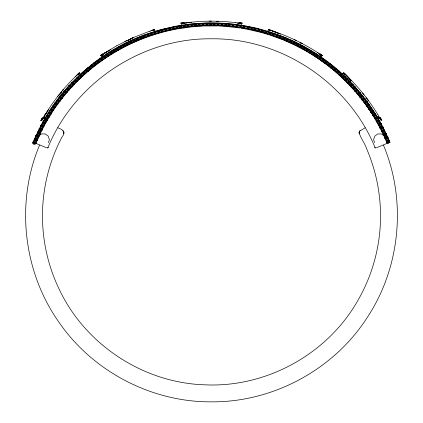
<?xml version="1.0" encoding="UTF-8"?>
<svg xmlns="http://www.w3.org/2000/svg" width="423" height="423" viewBox="0 0 423 423"><rect width="100%" height="100%" fill="white"/><g stroke="black" fill="none" stroke-linecap="round" stroke-linejoin="round"><path stroke-width="0.63" d="M380.795 119.656L379.188 117.536M33.909 142.075L33.909 143.804M34.834 143.804L34.834 142.075M35.373 138.628L35.373 140.357M36.299 140.357L36.299 138.628M36.901 135.212L36.901 136.936M37.827 136.936L37.827 135.212M38.493 131.823L38.493 133.552M39.418 133.552L39.418 131.823M40.153 128.465L40.153 130.194M41.079 130.194L41.079 128.465M41.877 125.139L41.877 126.868M42.802 126.868L42.802 125.139M43.669 121.85L43.669 123.574M44.595 123.574L44.595 121.85M45.525 118.593L45.525 120.322M46.451 120.322L46.451 118.593M47.439 115.379L47.439 117.102M48.365 117.102L48.365 115.379M49.422 112.195L49.422 113.924M50.348 113.924L50.348 112.195M51.463 109.055L51.463 110.784M52.389 110.784L52.389 109.055M53.568 105.951L53.568 107.68M54.493 107.68L54.493 105.951M55.736 102.889L55.736 104.618M56.656 104.618L56.656 102.889M57.956 99.876L57.956 101.605M58.882 101.605L58.882 99.876M60.24 96.904L60.24 98.628M61.166 98.628L61.166 96.904M62.583 93.975L62.583 95.704M63.508 95.704L63.508 93.975M64.978 91.093L64.978 92.817M65.903 92.817L65.903 91.093M67.431 88.254L67.431 89.983M68.357 89.983L68.357 88.254M69.943 85.467L69.943 87.196M70.868 87.196L70.868 85.467M72.507 82.734L72.507 84.463M73.433 84.463L73.433 82.734M75.125 80.047L75.125 81.776M76.05 81.776L76.05 80.047M77.795 77.409L77.795 79.138M78.72 79.138L78.72 77.409M80.513 74.829L80.513 76.558M81.438 76.558L81.438 74.829M83.283 72.296L83.283 74.025M84.209 74.025L84.209 72.296M86.102 69.827L86.102 71.55M87.027 71.55L87.027 69.827M88.973 67.405L88.973 69.134M89.898 69.134L89.898 67.405M91.886 65.047L91.886 66.771M92.811 66.771L92.811 65.047M94.847 62.741L94.847 64.465M95.772 64.465L95.772 62.741M97.85 60.489L97.85 62.218M98.776 62.218L98.776 60.489M100.901 58.305L100.901 60.034M101.827 60.034L101.827 58.305M103.995 56.18L103.995 57.903M104.92 57.903L104.92 56.18M107.13 54.112L107.13 55.841M108.055 55.841L108.055 54.112M110.303 52.108L110.303 53.832M111.228 53.832L111.228 52.108M113.512 50.163L113.512 51.892M114.437 51.892L114.437 50.163M116.759 48.285L116.759 50.009M117.684 50.009L117.684 48.285M120.047 46.467L120.047 48.196M120.973 48.196L120.973 46.467M123.368 44.716L123.368 46.445M124.293 46.445L124.293 44.716M126.726 43.035L126.726 44.764M127.651 44.764L127.651 43.035M130.11 41.412L130.11 43.141M131.035 43.141L131.035 41.412M133.531 39.862L133.531 41.586M134.456 41.586L134.456 39.862M136.978 38.371L136.978 40.1M137.903 40.1L137.903 38.371M140.452 36.96L140.452 38.683M141.377 38.683L141.377 36.96M143.957 35.611L143.957 37.335M144.883 37.335L144.883 35.611M147.49 34.332L147.49 36.055M148.415 36.055L148.415 34.332M151.043 33.116L151.043 34.845M151.968 34.845L151.968 33.116M154.622 31.974L154.622 33.703M155.548 33.703L155.548 31.974M158.223 30.905L158.223 32.634M159.143 32.634L159.143 30.905M161.84 29.906L161.84 31.635M162.765 31.635L162.765 29.906M165.478 28.976L165.478 30.705M166.403 30.705L166.403 28.976M169.137 28.119L169.137 29.848M170.062 29.848L170.062 28.119M172.811 27.336L172.811 29.06M173.737 29.06L173.737 27.336M176.497 26.617L176.497 28.346M177.422 28.346L177.422 26.617M180.198 25.977L180.198 27.707M181.123 27.707L181.123 25.977M183.91 25.412L183.91 27.141M184.835 27.141L184.835 25.412M187.632 24.915L187.632 26.644M188.558 26.644L188.558 24.915M191.365 24.492L191.365 26.221M192.291 26.221L192.291 24.492M195.103 24.143L195.103 25.872M196.029 25.872L196.029 24.143M198.852 23.868L198.852 25.597M199.778 25.597L199.778 23.868M202.601 23.667L202.601 25.396M203.526 25.396L203.526 23.667M206.355 23.54L206.355 25.264M207.281 25.264L207.281 23.54M210.115 23.482L210.115 25.211M211.035 25.211L211.035 23.482M213.869 23.503L213.869 25.232M214.794 25.232L214.794 23.503M217.623 23.593L217.623 25.322M218.548 25.322L218.548 23.593M221.377 23.757L221.377 25.486M222.302 25.486L222.302 23.757M225.126 24L225.126 25.729M226.051 25.729L226.051 24M228.869 24.312L228.869 26.041M229.795 26.041L229.795 24.312M232.602 24.698L232.602 26.427M233.528 26.427L233.528 24.698M236.33 25.158L236.33 26.887M237.255 26.887L237.255 25.158M240.053 25.692L240.053 27.416M240.973 27.416L240.973 25.692M243.759 26.295L243.759 28.024M244.684 28.024L244.684 26.295M247.45 26.972L247.45 28.701M248.375 28.701L248.375 26.972M251.13 27.722L251.13 29.451M252.055 29.451L252.055 27.722M254.794 28.547L254.794 30.276M255.719 30.276L255.719 28.547M258.442 29.441L258.442 31.17M259.368 31.17L259.368 29.441M262.075 30.403L262.075 32.132M263 32.132L263 30.403M265.681 31.439L265.681 33.168M266.606 33.168L266.606 31.439M269.271 32.545L269.271 34.274M270.197 34.274L270.197 32.545M272.84 33.724L272.84 35.453M273.76 35.453L273.76 33.724M276.378 34.972L276.378 36.701M277.303 36.701L277.303 34.972M279.899 36.283L279.899 38.012M280.824 38.012L280.824 36.283M283.389 37.668L283.389 39.397M284.314 39.397L284.314 37.668M286.852 39.122L286.852 40.846M287.777 40.846L287.777 39.122M290.284 40.64L290.284 42.369M291.209 42.369L291.209 40.64M293.689 42.226L293.689 43.955M294.609 43.955L294.609 42.226M297.057 43.881L297.057 45.61M297.982 45.61L297.982 43.881M300.393 45.599L300.393 47.328M301.319 47.328L301.319 45.599M303.698 47.381L303.698 49.11M304.623 49.11L304.623 47.381M306.966 49.227L306.966 50.956M307.891 50.956L307.891 49.227M310.196 51.141L310.196 52.87M311.122 52.87L311.122 51.141M313.39 53.118L313.39 54.842M355.315 91.643C368.65 107.072 379.479 124.663 387.241 143.519L388.155 143.011C373.366 106.977 347.214 75.743 314.347 54.842L314.315 53.118M316.541 55.154L316.541 56.878M317.467 56.878L317.467 55.154M319.656 57.248L319.656 58.977M320.581 58.977L320.581 57.248M322.728 59.405L322.728 61.134M323.648 61.134L323.648 59.405M325.752 61.626L325.752 63.35M326.678 63.35L326.678 61.626M328.734 63.899L328.734 65.628M329.66 65.628L329.66 63.899M331.674 66.237L331.674 67.966M332.6 67.966L332.6 66.237M334.561 68.626L334.561 70.355M335.487 70.355L335.487 68.626M337.406 71.075L337.406 72.798M338.331 72.798L338.331 71.075M340.203 73.576L340.203 75.305M341.128 75.305L341.128 73.576M342.947 76.129L342.947 77.858M343.873 77.858L343.873 76.129M345.644 78.741L345.644 80.47M346.569 80.47L346.569 78.741M348.288 81.401L348.288 83.13M349.208 83.13L349.208 81.401M350.873 84.114L350.873 85.843M351.799 85.843L351.799 84.114M353.411 86.879L353.411 88.603M354.337 88.603L354.337 86.879M355.896 89.687L355.896 91.416M356.822 91.416L356.822 89.687M358.318 92.547L358.318 94.276M359.243 94.276L359.243 92.547M360.687 95.455L360.687 97.184M361.612 97.184L361.612 95.455M362.997 98.406L362.997 100.135M363.923 100.135L363.923 98.406M365.255 101.398L365.255 103.127M366.181 103.127L366.181 101.398M367.45 104.439L367.45 106.168M368.375 106.168L368.375 104.439M369.58 107.521L369.58 109.25M370.506 109.25L370.506 107.521M371.653 110.641L371.653 112.37M372.578 112.37L372.578 110.641M373.668 113.803L373.668 115.532M374.588 115.532L374.588 113.803M375.613 117.002L375.613 118.731M376.539 118.731L376.539 117.002M377.501 120.243L377.501 121.967M378.426 121.967L378.426 120.243M379.325 123.516L379.325 125.24M380.251 125.24L380.251 123.516M381.081 126.821L381.081 128.55M382.006 128.55L382.006 126.821M382.773 130.162L382.773 131.891M383.698 131.891L383.698 130.162M384.396 133.536L384.396 135.265M385.321 135.265L385.321 133.536M385.961 136.941L385.961 138.67M386.886 138.67L386.886 136.941M387.452 140.373L387.452 142.102M388.377 142.102L388.377 140.373M241.195 24.851L241.396 23.556L241.057 23.424M42.205 119.656L42.215 119.624C51.141 103.915 62.266 89.459 75.178 76.822M33.163 142.075L33.163 143.804M34.437 139.495L34.623 138.628M36.151 135.212L36.151 136.936M37.747 131.823L37.747 133.552M35.585 143.804L35.585 142.075M39.217 129.327L39.402 128.465M37.044 140.357L37.044 138.628M38.572 136.936L38.572 135.212M41.131 125.139L41.131 126.868M40.169 133.552L40.169 131.823M42.734 122.712L42.919 121.85L34.601 138.554M41.824 130.194L41.824 128.465M44.589 119.46L44.775 118.593M46.509 116.24L46.694 115.379M45.34 123.574L45.34 121.85M48.486 113.057L48.677 112.195M47.196 120.322L47.196 118.593M50.527 109.917L50.718 109.055M49.116 117.102L49.116 115.379M51.098 113.924L51.098 112.195M52.632 106.813L52.822 105.951M53.139 110.784L53.324 109.917M54.8 103.757L54.985 102.889M55.239 107.68L55.429 106.813M57.02 100.737L57.211 99.876M57.406 104.618L57.591 103.757M59.305 97.766L59.495 96.904M59.632 101.605L59.817 100.737M61.647 94.837L61.832 93.975M61.917 98.628L62.102 97.766M64.042 91.955L64.233 91.093M64.254 95.704L64.444 94.837M66.496 89.121L66.686 88.254M66.654 92.817L66.839 91.955M69.007 86.334L69.192 85.467C59.125 96.359 50.406 108.489 43.135 121.412M69.108 89.983L69.293 89.121M71.572 83.595L71.757 82.734M71.614 87.196L71.804 86.334M74.189 80.909L74.374 80.047M74.178 84.463L74.369 83.595M76.859 78.276L77.044 77.409M76.796 81.776L76.986 80.909M79.577 75.691L79.767 74.829M79.466 79.138L79.651 78.276M82.348 73.163L82.533 72.296M82.184 76.558L82.374 75.691M85.171 70.689L85.356 69.827M84.954 74.025L85.145 73.163M88.037 68.272L88.222 67.405M87.778 71.55L87.963 70.689M90.95 65.909L91.141 65.047M90.644 69.134L90.834 68.272M93.911 63.603L94.102 62.741M93.562 66.771L93.747 65.909M96.92 61.356L97.105 60.489M96.523 64.465L96.708 63.603M99.965 59.167L100.156 58.305M99.527 62.218L99.712 61.356M103.059 57.042L103.249 56.18M102.578 60.034L102.763 59.167M106.194 54.974L106.379 54.112M105.665 57.903L105.856 57.042M109.367 52.97L109.552 52.108M108.801 55.841L108.986 54.974M111.973 53.832L112.164 52.97M112.576 51.03L112.767 50.163M115.183 51.892L115.373 51.03M115.828 49.147L116.013 48.285M118.435 50.009L118.62 49.147M119.112 47.334L119.302 46.467M121.718 48.196L121.909 47.334M122.432 45.584L122.622 44.716M125.044 46.445L125.229 45.584M125.79 43.897L125.975 43.035M128.396 44.764L128.587 43.897M129.174 42.279L129.364 41.412M131.786 43.141L131.971 42.279M135.201 41.586L135.392 40.724M138.649 40.1L138.839 39.239M142.128 38.683L142.313 37.821M370.908 110.641L370.908 112.37M372.917 113.803L372.917 115.532M374.868 117.002L374.868 118.731M376.75 120.243L376.75 121.967M378.574 123.516L378.574 125.24M380.33 126.821L380.33 128.55M382.022 130.162L382.022 131.891M383.65 133.536L383.65 135.265M385.21 136.941L385.21 138.67M386.072 135.265L386.072 133.536M386.707 140.373L386.707 142.102M389.128 142.102L389.128 140.373M32.878 142.075L32.878 143.804M34.337 138.628L34.337 140.357M35.632 136.074L35.865 135.212M37.462 131.823L37.462 133.552M39.117 128.465L39.117 130.194M35.87 143.804L36.098 142.937M40.846 125.139L40.846 126.868M37.33 140.357L37.562 139.495M42.4 122.712L42.633 121.85M38.858 136.936L39.09 136.074M40.455 133.552L40.682 132.685M44.256 119.46L44.489 118.593M42.11 130.194L42.342 129.327M46.176 116.24L46.408 115.379M43.839 126.868L44.066 126.001M48.159 113.057L48.391 112.195M45.626 123.574L45.858 122.712M50.2 109.917L50.432 109.055M47.482 120.322L47.714 119.46M49.401 117.102L52.923 111.133M52.304 106.813L52.531 105.951M51.384 113.924L51.611 113.057M54.467 103.757L54.699 102.889M53.425 110.784L53.658 109.917M56.693 100.737L56.925 99.876M55.529 107.68L55.757 106.813M58.977 97.766L59.209 96.904M57.692 104.618L57.925 103.757M61.319 94.837L61.547 93.975M59.918 101.605L60.151 100.737M63.714 91.955L63.947 91.093M62.202 98.628L62.43 97.766M66.168 89.121L66.4 88.254M64.539 95.704L64.772 94.837M66.94 92.817L67.167 91.955M68.679 86.334L68.907 85.467M69.393 89.983L69.621 89.121M71.244 83.595L71.471 82.734M71.899 87.196L72.132 86.334M74.464 84.463L74.697 83.595M77.081 81.776L77.314 80.909M79.249 75.691L79.476 74.829M79.751 79.138L79.984 78.276M82.02 73.163L82.247 72.296M87.709 68.272L87.936 67.405M88.063 71.55L88.296 70.689M90.622 65.909L90.855 65.047M90.929 69.134L91.162 68.272M93.583 63.603L93.816 62.741M99.812 62.218L100.045 61.356M102.731 57.042L102.958 56.18M105.861 54.974L106.094 54.112M112.259 53.832L112.492 52.97M378.289 123.516L378.289 125.24M381.736 130.162L381.736 131.891M383.037 128.55L383.037 126.821M384.729 131.891L384.729 130.162M386.358 135.265L386.358 133.536M386.421 140.373L386.421 142.102M389.414 142.102L389.414 140.373M267.674 31.588L268.378 29.642A72.28 13.473 25.8 0 1 271.175 30.477M359.227 133.774L359.032 132.076C360.264 137.887 364.79 142.937 366.609 148.732C369.528 155.49 372.013 162.443 374.043 169.523C378.083 183.688 380.261 198.382 380.51 213.113C381.049 243.632 373.097 274.241 357.768 300.637C327.55 354.009 266.453 387.722 205.187 384.83C143.878 383.143 85.467 344.962 59.315 289.485C46.001 262.017 40.354 230.9 43.172 200.507C44.515 185.834 47.788 171.347 52.875 157.52C55.424 150.609 58.422 143.868 61.837 137.343C65.882 132.41 63.64 129.84 57.829 127.767M37.547 139.067L38.118 137.301M48.418 142.599L49.375 139.659L48.227 136.121L45.219 133.943L41.507 133.943L38.504 136.121M63.773 133.774L63.979 132.055L62.921 130.686M39.529 145.211C15.688 201.967 22.879 270.302 58.009 320.856C91.728 370.95 151.117 402.289 211.5 401.85C273.057 402.321 333.53 369.686 366.926 317.969C400.433 267.738 406.836 200.888 383.471 145.211M33.221 142.535L32.989 142.361L34.395 139.03M32.989 142.361L33.28 142.403L40.227 127.408M35.759 143.519L43.558 126.911L43.553 125.139M33.28 142.403L33.988 142.651C62.107 72.026 135.487 22.932 211.5 23.878C287.513 22.932 360.893 72.026 389.012 142.651L390.011 142.361L389.419 140.933M387.479 143.344C359.619 73.311 286.863 24.619 211.5 25.56C136.137 24.619 63.381 73.311 35.521 143.344L34.845 143.011C55.968 91.008 101.277 49.655 154.987 33.354C207.857 16.677 267.78 24.756 314.347 54.842M47.202 148.034L47.836 147.775C74.258 83.093 141.478 37.88 211.5 38.805C281.522 37.88 348.742 83.093 375.164 147.775L375.798 148.034M40.169 127.529L42.168 123.754M43.802 126.461L49.634 116.293M42.104 123.87L47.35 114.813M42.342 119.413L42.237 119.762L43.95 120.735M43.32 117.79L43.802 116.901M44.41 115.944L45.065 114.786M46.477 116.246C53.176 105.147 61.007 94.731 69.795 85.203M45.071 114.76L48.888 109.33M53.203 110.71C62.699 96.418 74.147 83.416 87.122 72.19M320.967 57.332L322.104 55.667L320.877 54.985M359.423 132.172L359.735 131.738M46.673 112.708L44.394 115.881L47.09 111.995M59.59 94.731L60.352 93.673M61.108 92.616L61.869 91.558L59.188 95.196M57.486 96.698L58.934 94.847M78.012 74.453L79.344 72.915L79.09 73.105A73.306 13.52 -51.5 0 0 77.689 74.427M47.825 147.759L48.254 147.236M65.591 89.909L66.612 88.74M342.26 74.374L343.635 72.899M69.546 85.044L82.823 71.968L96.883 60.547M69.726 85.277L77.002 77.795L84.595 70.784M72.56 82.263L73.279 81.523M77.726 74.427L75.204 76.812L77.012 75.104A72.328 13.393 -51.5 0 1 79.313 72.946M78.424 76.426L79.175 75.717M360.079 130.686L359.423 131.278L365.171 127.767M84.531 70.842L92.558 64.19M86.488 69.155L87.281 68.484M87.894 71.524C113.174 49.835 144.264 34.998 177.031 28.997M89.665 66.506L90.871 65.528M181.694 23.455L181.694 23.445C199.55 20.69 217.787 20.404 235.717 22.668M92.494 64.243L102.562 56.856M390.011 142.361L387.241 143.519M98.273 59.881L99.109 59.278M97.301 60.235L103.651 55.773M102.498 56.899L104.27 55.699M102.741 54.403L103.561 53.816M104.079 55.482C116.558 47.127 130.014 40.233 144.084 34.993M104.211 55.741L107.733 53.435M105.639 52.441L116.6 45.837M107.675 53.472L111.238 51.246M111.186 51.283L123.87 44.193M379.05 120.735L380.763 119.762L380.658 119.413M116.6 45.837L133.145 37.61L149.25 31.371M107.405 51.601L104.544 53.155L110.868 49.512M118.34 47.133L119.704 46.387M123.823 44.219C136.724 37.631 150.376 32.502 164.431 28.96M124.674 41.576L126.784 40.539M108.658 50.823L100.949 55.577L102.033 57.332M152.238 30.752L154.659 29.642L155.326 31.588M388.155 143.011L389.012 142.651M376.407 147.786L386.987 143.402M142.715 35.818L143.683 35.453M144.571 34.813L160.338 29.742L175.979 26.136M149.277 31.376L150.551 30.985M150.519 30.958L152.587 30.324M154.654 29.647L154.622 29.647M35.236 144.433L33.507 144.433M164.399 28.97L174.519 26.707L186.76 24.719M176.486 26.041L183.635 24.862M177.533 28.907L191.148 26.94L203.347 26.02M181.943 23.424L181.61 23.508L181.805 24.851M183.82 23.175L184.814 23.006M184.661 24.714L190.826 23.952M185.946 22.884L187.257 22.683M186.744 24.724C203.156 22.599 219.844 22.599 236.256 24.724M187.283 22.668L191.323 22.387M191.344 23.9L207.36 22.884L221.335 23.091M187.283 22.773L185.983 22.837L191.36 22.541M216.55 21.372L218.501 21.277L216.56 21.356M203.854 25.999L217.618 25.946M268.378 29.642L268.378 29.647C285.662 34.919 302.202 42.607 317.361 52.441M209.147 21.166L211.5 21.15M238.678 23.408L241.332 23.466M218.633 25.983L225.253 26.348M222.366 23.149L234.231 24.185L243.965 25.592M225.76 26.379L239.936 27.987M235.743 22.683L237.054 22.884M237.039 22.847L238.202 23.038M236.24 24.719L248.481 26.707L258.601 28.97M238.186 23.006L239.18 23.175M240.946 28.14L247.471 29.282M244.478 25.676L256.645 28.193L270.107 31.952M247.973 29.377L261.863 32.64M343.91 73.105L343.74 72.925A72.301 13.483 51.6 0 1 346.009 74.998M258.569 28.96L276.404 34.379M262.355 32.777L269.192 34.813M270.413 30.324L271.381 30.604M270.598 32.106L284.224 37.06M269.678 34.966L283.087 39.841M272.449 30.985L273.723 31.376M273.75 31.371L280.481 34.163M276.367 34.369L280.285 35.818M280.243 35.802L287.476 38.731M36.003 143.423L46.604 147.77M284.7 37.256C299.717 43.405 313.945 51.458 326.947 61.161M283.563 40.037L294.265 44.812L303.323 49.496M33.988 142.651L34.845 143.011M275.505 32.233L272.507 30.958L278.064 33.327M286.001 38.107L293.61 41.486M343.703 72.909L343.74 72.925C356.996 85.203 368.555 99.31 377.929 114.76M294.091 39.529L296.216 40.539M293.557 41.465L304.608 47.101L315.325 53.472M302.842 46.139L303.751 46.636M303.767 49.745L306.426 51.252M306.871 51.506C318.477 58.242 329.374 66.205 339.309 75.236M79.365 72.899L80.74 74.374M315.267 53.435C328.047 61.599 339.854 71.27 350.371 82.194M315.759 53.753L316.631 54.318M318.477 53.176L317.377 52.463L319.434 53.853M319.439 53.816L320.259 54.403M327.365 61.472C349.467 78.033 367.936 99.405 381.118 123.675M330.506 64.243L331.722 65.205M338.855 71.186L340.018 72.211M339.685 75.58L347.024 82.649L354.982 91.262M341.551 73.602L343.074 75.003M345.274 74.427L347.796 76.812L346.818 75.907M347.822 76.822L351.397 80.788M350.44 82.263L355.976 88.27M352.571 84.521L353.274 85.277M351.169 80.809L346.881 75.907L350.456 79.936M366.175 97.962L368.317 100.41L366.202 97.956M356.044 88.349L360.01 92.986M374.746 147.236L375.175 147.759M360.079 93.065L362.611 96.195M362.59 93.012L364.066 94.847M362.68 96.285L369.998 106.162L375.65 114.813M374.625 113.163L379.833 121.946L384.629 131.104M377.935 114.786L379.68 117.79M377.845 118.466L378.622 119.809M380.145 122.511L380.647 123.416M381.361 124.135L387.558 136.661M383.772 129.369L384.232 130.3M384.687 131.225L389.72 142.403M387.769 137.137L389.218 140.457M385.073 137.887L384.496 136.121L381.493 133.943L377.781 133.943L374.773 136.121L373.625 139.659L374.582 142.599M387.917 136.941L388.15 137.803M381.282 123.516L381.514 124.378M384.692 137.803L384.925 138.67M379.457 120.243L379.69 121.105M383.132 134.403L383.365 135.265M377.575 117.002L377.802 117.869M379.817 127.688L380.044 128.55M375.624 113.803L375.857 114.67M373.615 110.641L373.842 111.508M376.237 121.105L376.465 121.967M374.35 117.869L374.582 118.731M371.542 107.521L371.775 108.383M372.399 114.67L372.631 115.532M369.406 104.439L369.639 105.301M370.389 111.508L370.622 112.37M367.212 101.398L367.444 102.266M368.317 108.383L368.549 109.25M364.959 98.406L365.192 99.268M366.181 105.301L366.413 106.168M362.648 95.455L362.876 96.317M363.986 102.266L364.219 103.127M360.28 92.547L360.507 93.409M361.734 99.268L361.966 100.135M359.423 96.317L359.656 97.184M355.373 86.879L355.606 87.741M357.054 93.409L357.287 94.276M354.627 90.554L354.86 91.416M352.835 84.114L353.068 84.981M352.148 87.741L352.38 88.603M350.244 81.401L350.477 82.268M347.019 82.268L347.251 83.13M344.909 76.129L345.136 76.997M344.375 79.603L344.608 80.47M342.165 73.576L342.392 74.437M341.684 76.997L341.916 77.858M339.368 71.075L339.6 71.936M338.939 74.437L339.172 75.305M336.142 71.936L336.375 72.798M333.631 66.237L333.863 67.098M333.298 69.488L333.53 70.355M330.405 67.098L330.638 67.966M327.709 61.626L327.941 62.488M327.471 64.767L327.703 65.628M321.459 60.272L321.692 61.134M315.278 56.016L315.51 56.878M387.632 136.941L387.817 137.803M384.444 130.162L384.634 131.03M382.752 126.821L382.942 127.688M380.996 123.516L381.186 124.378M379.172 120.243L379.362 121.105M377.29 117.002L377.475 117.869M375.338 113.803L375.524 114.67M373.329 110.641L373.514 111.508M371.257 107.521L371.442 108.383M369.12 104.439L369.311 105.301M368.645 108.383L368.835 109.25M366.926 101.398L367.111 102.266M366.514 105.301L366.699 106.168M364.674 98.406L364.859 99.268M364.319 102.266L364.504 103.127M362.363 95.455L362.548 96.317M362.062 99.268L362.252 100.135M359.994 92.547L360.179 93.409M359.751 96.317L359.941 97.184M357.567 89.687L357.752 90.554M357.382 93.409L357.572 94.276M355.087 86.879L355.272 87.741M354.96 90.554L355.146 91.416M352.549 84.114L352.734 84.981M352.475 87.741L352.666 88.603M349.958 81.401L350.144 82.268M349.943 84.981L350.128 85.843M347.315 78.741L347.505 79.603M347.352 82.268L347.537 83.13M344.623 76.129L344.808 76.997M344.708 79.603L344.893 80.47M341.879 73.576L342.064 74.437M342.011 76.997L342.202 77.858M339.082 71.075L339.267 71.936M339.267 74.437L339.458 75.305M336.237 68.626L336.422 69.488M336.475 71.936L336.66 72.798M333.345 66.237L333.53 67.098M333.631 69.488L333.816 70.355M330.405 63.899L330.596 64.767M330.738 67.098L330.923 67.966M327.423 61.626L327.614 62.488M327.799 64.767L327.989 65.628M324.399 59.405L324.584 60.272M324.816 62.488L325.001 63.35M321.327 57.248L321.517 58.115M321.792 60.272L321.977 61.134M318.212 55.154L318.403 56.016M318.72 58.115L318.905 58.977M315.061 53.118L315.251 53.98M315.606 56.016L315.796 56.878M311.867 51.141L312.058 52.008M312.454 53.98L312.639 54.842M308.642 49.227L308.827 50.094M309.261 52.008L309.451 52.87M306.03 50.094L306.22 50.956M305.374 47.381L305.559 48.243M302.762 48.243L302.953 49.11M302.07 45.599L302.255 46.461M299.458 46.461L299.648 47.328M298.733 43.881L298.918 44.743M296.121 44.743L296.312 45.61M295.36 42.226L295.545 43.093M292.753 43.093L292.938 43.955M289.348 41.507L289.538 42.369M285.916 39.984L286.101 40.846M282.453 38.53L282.638 39.397M278.963 37.15L279.148 38.012M380.15 117.679A72.254 13.885 51.3 0 1 381.609 120.227A72.27 13.901 51.3 0 0 380.182 117.7M380.404 117.827A72.227 13.954 51.2 0 1 381.89 120.428M343.899 73.174A73.359 13.547 51.5 0 1 345.3 74.485M344.031 73.359A73.338 13.51 51.5 0 1 345.427 74.665M343.783 72.846A72.312 13.499 51.6 0 1 345.908 74.839M378.712 117.034A73.301 13.393 51.7 0 1 379.669 118.667M378.442 116.78A73.301 13.261 51.8 0 1 379.399 118.408M322.717 55.746A72.37 13.742 25.6 0 0 320.174 54.007A72.328 13.721 25.6 0 1 322.606 55.619M320.311 53.996A72.285 13.763 25.6 0 1 322.733 55.651M269.229 30.059A73.322 13.515 25.7 0 1 270.62 30.493M268.468 29.615A73.316 13.578 25.7 0 1 270.302 30.186M268.7 29.8A72.291 13.335 25.7 0 1 271.471 30.673M268.732 29.663A72.291 13.52 25.8 0 1 271.074 30.398M319.703 54.287A73.496 13.626 25.8 0 1 321.284 55.355M319.518 54.207A73.438 13.494 25.9 0 1 321.094 55.27M241.522 23.36A72.27 13.573 -0.1 0 0 238.635 22.932A72.296 13.589 -0.1 0 1 241.559 23.35M239.439 22.689A72.217 13.906 -0.3 0 1 242.347 23.133M184.222 23.27A73.29 13.525 -0.1 0 0 182.329 23.551A73.332 13.531 -0.1 0 1 184.254 23.281M183.196 23.709A73.237 13.367 -0.2 0 1 185.068 23.445M181.478 23.36A72.27 13.573 0.1 0 1 184.365 22.932A72.317 13.605 0.1 0 0 181.419 23.344M180.653 23.133A72.217 13.906 0.3 0 1 183.561 22.689M238.778 23.27A73.29 13.525 0.1 0 1 240.671 23.551A73.375 13.541 0.1 0 0 238.741 23.281M237.932 23.445A73.237 13.367 0.2 0 1 239.804 23.709M151.418 30.768A72.264 13.277 -25.7 0 1 154.184 29.896M151.825 30.477A72.28 13.473 -25.8 0 1 154.162 29.742M101.853 55.323A73.438 13.594 -25.8 0 1 103.429 54.255M102.033 55.244A73.348 13.451 -25.9 0 1 103.609 54.181M100.262 55.688A72.333 13.795 -25.6 0 1 102.81 53.948M100.394 55.619A72.328 13.721 -25.6 0 1 102.81 53.97M152.312 30.551A73.364 13.515 -25.7 0 1 153.697 30.118M152.603 30.266A73.364 13.568 -25.7 0 1 154.432 29.695M43.31 118.689A73.264 13.388 -51.7 0 1 44.267 117.049A73.301 13.393 -51.7 0 0 43.331 118.667M43.611 118.398A73.253 13.229 -51.8 0 1 44.579 116.748M41.359 120.254A72.27 13.901 -51.3 0 1 42.818 117.7M41.1 120.418A72.233 13.97 -51.2 0 1 42.554 117.858M77.536 74.744A73.391 13.488 -51.4 0 1 79.08 73.301M345.506 74.712A73.417 13.547 51.5 0 0 343.931 73.237A72.264 13.335 51.5 0 1 346.067 75.194M378.336 116.748A73.163 13.298 51.8 0 1 379.294 118.377M378.04 116.468A73.153 13.139 51.9 0 1 378.997 118.086M269.303 30.118A73.364 13.515 25.7 0 1 270.688 30.551M268.568 29.695A73.364 13.568 25.7 0 1 270.397 30.266M268.817 29.896A72.264 13.277 25.7 0 1 271.582 30.768M319.571 54.255A73.438 13.594 25.8 0 1 321.147 55.323M319.391 54.181A73.348 13.451 25.9 0 1 320.967 55.244M239.513 22.668A72.264 13.943 -0.3 0 1 242.416 23.117M183.27 23.725A73.306 13.367 -0.2 0 1 185.147 23.461M180.563 23.112A72.28 13.954 0.3 0 1 183.466 22.662M237.853 23.461A73.348 13.383 0.2 0 1 239.725 23.73M151.529 30.673A72.291 13.335 -25.7 0 1 154.3 29.8M151.926 30.398A72.291 13.52 -25.8 0 1 154.268 29.663M101.716 55.355A73.496 13.626 -25.8 0 1 103.297 54.287M101.906 55.27A73.438 13.494 -25.9 0 1 103.482 54.207M100.267 55.651A72.285 13.763 -25.6 0 1 102.689 53.996M152.38 30.493A73.322 13.515 -25.7 0 1 154.21 29.922M152.698 30.186A73.316 13.578 -25.7 0 1 154.532 29.615M77.092 74.839A72.312 13.499 -51.6 0 1 79.217 72.846M40.952 120.576A72.19 14.091 -51.1 0 1 42.411 118.012M40.703 120.729A72.159 14.16 -51.1 0 1 42.157 118.154M63.387 89.443L62.63 90.501L63.387 89.443M105.623 52.463L104.523 53.176L105.623 52.5M133.145 37.61L127.995 40.407L133.145 37.61M302.466 43.696L300.066 42.681L302.466 43.696"/></g></svg>
